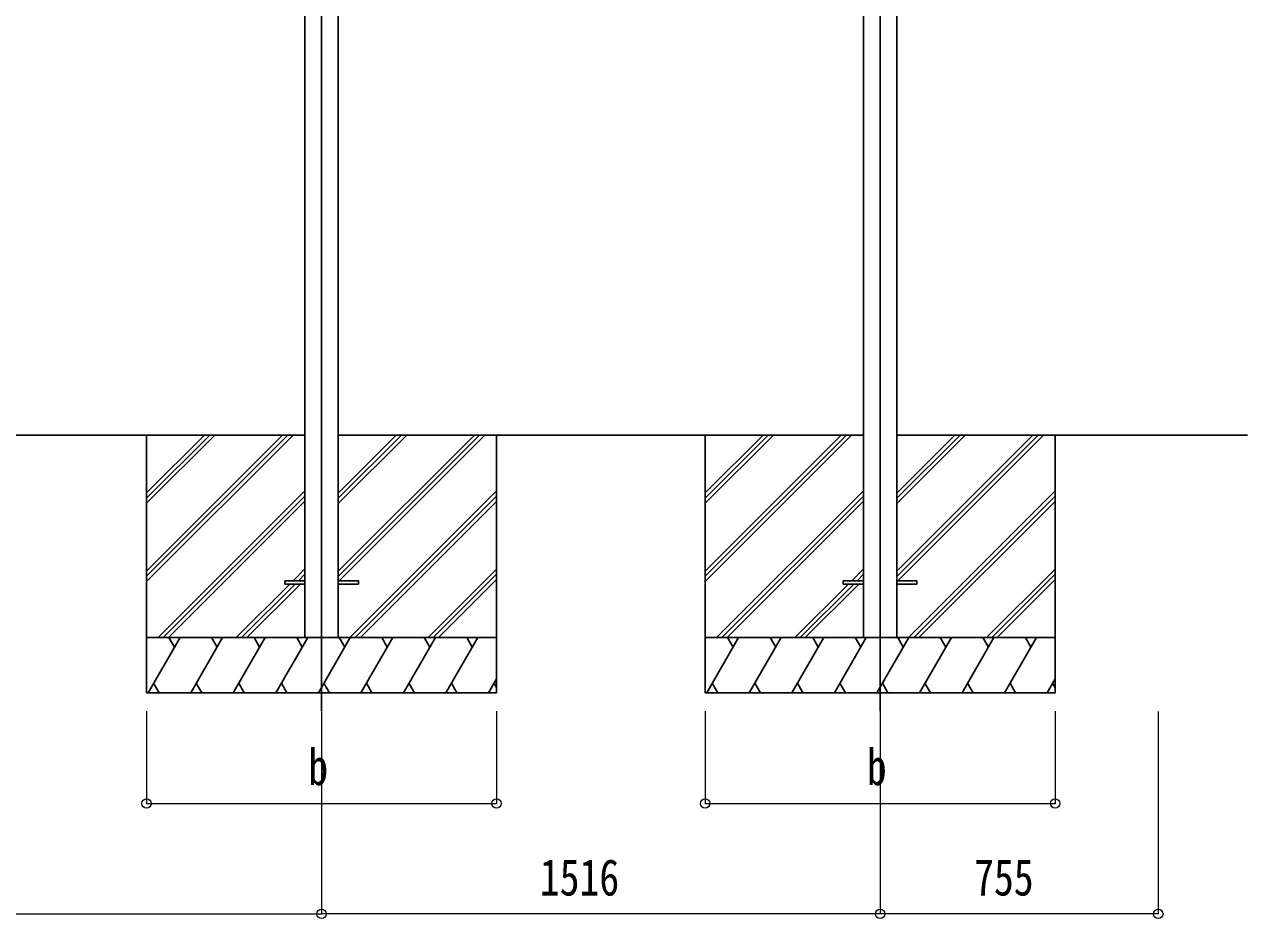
# Model space of a CAD drawing. Units: millimetres, scale not verified. Extents: x -12615 to 12615, y -8910 to 8910.
# Drawn here: x 366 to 3685, y -5868 to -3440 of the extents above; entities that cross this region are included whole.
import ezdxf
from ezdxf.enums import TextEntityAlignment as Align

# ---------------------------------------------------------------- set-up
doc = ezdxf.new("R2010")
doc.units = ezdxf.units.MM
doc.header["$LTSCALE"] = 50
doc.layers.add('0-3_YKK_12', color=2, linetype='Continuous')
doc.layers.add('0-5_YKK_A1', color=4, linetype='Continuous')
doc.layers.add('0-6_YKK_D', color=6, linetype='Continuous', lineweight=18)
doc.styles.add('ＭＳ ゴシック', font='')
doc.styles.get('ＭＳ ゴシック').set_extended_font_data('MS Gothic')

msp = doc.modelspace()

# ---------------------------------------------------------------- linework, layer by layer
at = {"layer": '0-3_YKK_12'}
for p, q in [((1172.14, -5305), (1172.14, -1984.97)), ((2688.14, -5305), (2688.14, -1984.97))]:
    msp.add_line(p, q, dxfattribs=at)
at = {"layer": '0-5_YKK_A1'}
for p, q in [((1126.94, -5105), (1126.94, -2354.97)), ((1217.34, -5105), (1217.34, -2354.97)), ((2642.94, -5105), (2642.94, -2354.97)), ((2733.34, -5105), (2733.34, -2354.97)), ((-619.66, -4555), (1126.94, -4555)), ((697.14, -4555), (697.14, -5255)), ((697.14, -4924.18), (1066.46, -4555)), ((697.14, -4938.32), (1080.61, -4555)), ((697.14, -4952.46), (1094.75, -4555)), ((697.14, -4740.33), (882.62, -4555)), ((697.14, -4726.19), (868.47, -4555)), ((697.14, -4712.05), (854.33, -4555)), ((1217.34, -4555), (2642.94, -4555)), ((1217.48, -4924.48), (1586.82, -4555)), ((1217.48, -4938.62), (1600.96, -4555)), ((1217.48, -4740.63), (1403.12, -4555)), ((1217.48, -4726.49), (1388.97, -4555)), ((1217.48, -4712.35), (1374.83, -4555)), ((1219.74, -4950.5), (1615.11, -4555)), ((1647.14, -4555), (1647.14, -5255)), ((2213.14, -4555), (2213.14, -5255)), ((2213.14, -4924.18), (2582.46, -4555)), ((2213.14, -4938.32), (2596.61, -4555)), ((2213.14, -4952.46), (2610.75, -4555)), ((2213.14, -4740.33), (2398.62, -4555)), ((2213.14, -4726.19), (2384.47, -4555)), ((2213.14, -4712.05), (2370.33, -4555)), ((2733.34, -4555), (3685.33, -4555)), ((2733.48, -4924.48), (3102.82, -4555)), ((2733.48, -4938.62), (3116.96, -4555)), ((2733.48, -4740.63), (2919.12, -4555)), ((2733.48, -4726.49), (2904.97, -4555)), ((2733.48, -4712.35), (2890.83, -4555)), ((2735.74, -4950.5), (3131.11, -4555)), ((3163.14, -4555), (3163.14, -5255)), ((728.45, -5105), (1127.08, -4706.51)), ((1249.09, -5105), (1647.14, -4706.81)), ((2244.45, -5105), (2643.08, -4706.51)), ((2765.09, -5105), (3163.14, -4706.81)), ((742.59, -5105), (1127.08, -4720.65)), ((756.74, -5105), (1127.08, -4734.8)), ((1263.23, -5105), (1647.14, -4720.95)), ((1277.38, -5105), (1647.14, -4735.1)), ((2258.59, -5105), (2643.08, -4720.65)), ((2272.74, -5105), (2643.08, -4734.8)), ((2779.23, -5105), (3163.14, -4720.95)), ((2793.38, -5105), (3163.14, -4735.1)), ((1095.23, -4950.5), (1127.08, -4918.64)), ((1109.37, -4950.5), (1127.08, -4932.78)), ((1461.23, -5105), (1647.14, -4918.94)), ((1475.37, -5105), (1647.14, -4933.08)), ((2611.23, -4950.5), (2643.08, -4918.64)), ((2625.37, -4950.5), (2643.08, -4932.78)), ((2977.23, -5105), (3163.14, -4918.94)), ((2991.37, -5105), (3163.14, -4933.08)), ((940.73, -5105), (1086.23, -4959.5)), ((954.87, -5105), (1100.37, -4959.5)), ((969.01, -5105), (1114.51, -4959.5)), ((1072.08, -4950.5), (1072.08, -4959.5)), ((1072.08, -4950.5), (1127.08, -4950.5)), ((1072.08, -4959.5), (1127.08, -4959.5)), ((1123.51, -4950.5), (1127.08, -4946.93)), ((1217.08, -4950.5), (1272.08, -4950.5)), ((1217.08, -4959.5), (1272.08, -4959.5)), ((1272.08, -4950.5), (1272.08, -4959.5)), ((1489.51, -5105), (1647.14, -4947.23)), ((2456.73, -5105), (2602.23, -4959.5)), ((2470.87, -5105), (2616.37, -4959.5)), ((2485.01, -5105), (2630.51, -4959.5)), ((2588.08, -4950.5), (2588.08, -4959.5)), ((2588.08, -4950.5), (2643.08, -4950.5)), ((2588.08, -4959.5), (2643.08, -4959.5)), ((2639.51, -4950.5), (2643.08, -4946.93)), ((2733.08, -4950.5), (2788.08, -4950.5)), ((2733.08, -4959.5), (2788.08, -4959.5)), ((2788.08, -4950.5), (2788.08, -4959.5)), ((3005.51, -5105), (3163.14, -4947.23)), ((1647.14, -5105), (697.14, -5105)), ((701.42, -5255), (788.02, -5105)), ((773.02, -5130.98), (758.02, -5105)), ((817.03, -5255), (903.63, -5105)), ((888.63, -5130.98), (873.63, -5105)), ((932.5, -5255), (1019.1, -5105)), ((1004.1, -5130.98), (989.1, -5105)), ((1047.97, -5255), (1134.57, -5105)), ((1119.57, -5130.98), (1104.57, -5105)), ((1126.94, -5105), (1217.34, -5105)), ((1163.44, -5255), (1250.04, -5105)), ((1235.04, -5130.98), (1220.04, -5105)), ((1278.91, -5255), (1365.51, -5105)), ((1350.51, -5130.98), (1335.51, -5105)), ((1394.38, -5255), (1480.98, -5105)), ((1450.98, -5105), (1465.98, -5130.98)), ((1509.85, -5255), (1596.31, -5105)), ((1566.31, -5105), (1581.31, -5130.98)), ((3163.14, -5105), (2213.14, -5105)), ((2217.42, -5255), (2304.02, -5105)), ((2289.02, -5130.98), (2274.02, -5105)), ((2333.03, -5255), (2419.63, -5105)), ((2404.63, -5130.98), (2389.63, -5105)), ((2448.5, -5255), (2535.1, -5105)), ((2520.1, -5130.98), (2505.1, -5105)), ((2563.97, -5255), (2650.57, -5105)), ((2635.57, -5130.98), (2620.57, -5105)), ((2642.94, -5105), (2733.34, -5105)), ((2679.44, -5255), (2766.04, -5105)), ((2751.04, -5130.98), (2736.04, -5105)), ((2794.91, -5255), (2881.51, -5105)), ((2866.51, -5130.98), (2851.51, -5105)), ((2910.38, -5255), (2996.98, -5105)), ((2966.98, -5105), (2981.98, -5130.98)), ((3025.85, -5255), (3112.31, -5105)), ((3082.31, -5105), (3097.31, -5130.98)), ((716.42, -5229.02), (731.42, -5255)), ((832.03, -5229.02), (847.03, -5255)), ((947.5, -5229.02), (962.5, -5255)), ((1062.97, -5229.02), (1077.97, -5255)), ((1178.44, -5229.02), (1193.44, -5255)), ((1293.91, -5229.02), (1308.91, -5255)), ((1409.38, -5229.02), (1424.38, -5255)), ((1524.71, -5229.02), (1539.71, -5255)), ((1625.18, -5255), (1647.14, -5216.96)), ((1640.18, -5229.02), (1647.14, -5241.08)), ((2232.42, -5229.02), (2247.42, -5255)), ((2348.03, -5229.02), (2363.03, -5255)), ((2463.5, -5229.02), (2478.5, -5255)), ((2578.97, -5229.02), (2593.97, -5255)), ((2694.44, -5229.02), (2709.44, -5255)), ((2809.91, -5229.02), (2824.91, -5255)), ((2925.38, -5229.02), (2940.38, -5255)), ((3040.71, -5229.02), (3055.71, -5255)), ((3141.18, -5255), (3163.14, -5216.96)), ((3156.18, -5229.02), (3163.14, -5241.08)), ((697.14, -5255), (1647.14, -5255)), ((2213.14, -5255), (3163.14, -5255))]:
    msp.add_line(p, q, dxfattribs=at)
at = {"layer": '0-6_YKK_D'}
for p, q in [((697.14, -5305), (697.14, -5556)), ((1172.14, -5306.55), (1172.14, -5856)), ((1172.14, -5306.55), (1172.14, -5856)), ((1647.14, -5305), (1647.14, -5556)), ((2213.14, -5305), (2213.14, -5556)), ((2688.14, -5306), (2688.14, -5856)), ((2688.14, -5306), (2688.14, -5856)), ((3163.14, -5305), (3163.14, -5556)), ((3443.14, -5306), (3443.14, -5856)), ((697.14, -5555), (1647.14, -5555)), ((2213.14, -5555), (3163.14, -5555)), ((-664.86, -5855), (1172.14, -5855)), ((2688.14, -5855), (1172.14, -5855)), ((3443.14, -5855), (2688.14, -5855))]:
    msp.add_line(p, q, dxfattribs=at)
for centre in [(697.14, -5555), (1647.14, -5555), (2213.14, -5555), (3163.14, -5555), (1172.14, -5855), (1172.14, -5855), (2688.14, -5855), (2688.14, -5855), (3443.14, -5855)]:
    msp.add_circle(centre, 12.75, dxfattribs=at)

# ---------------------------------------------------------------- texts
at = {"layer": '0-6_YKK_D', "style": 'ＭＳ ゴシック', "width": 0.8}
for s, p in [('b', (1136.14, -5535)), ('b', (2652.14, -5535)), ('1516', (1764.54, -5835)), ('755', (2943.24, -5835))]:
    msp.add_text(s, height=98.97, dxfattribs=at).set_placement(p, align=Align.BOTTOM_LEFT)

doc.saveas('drawing.dxf')
